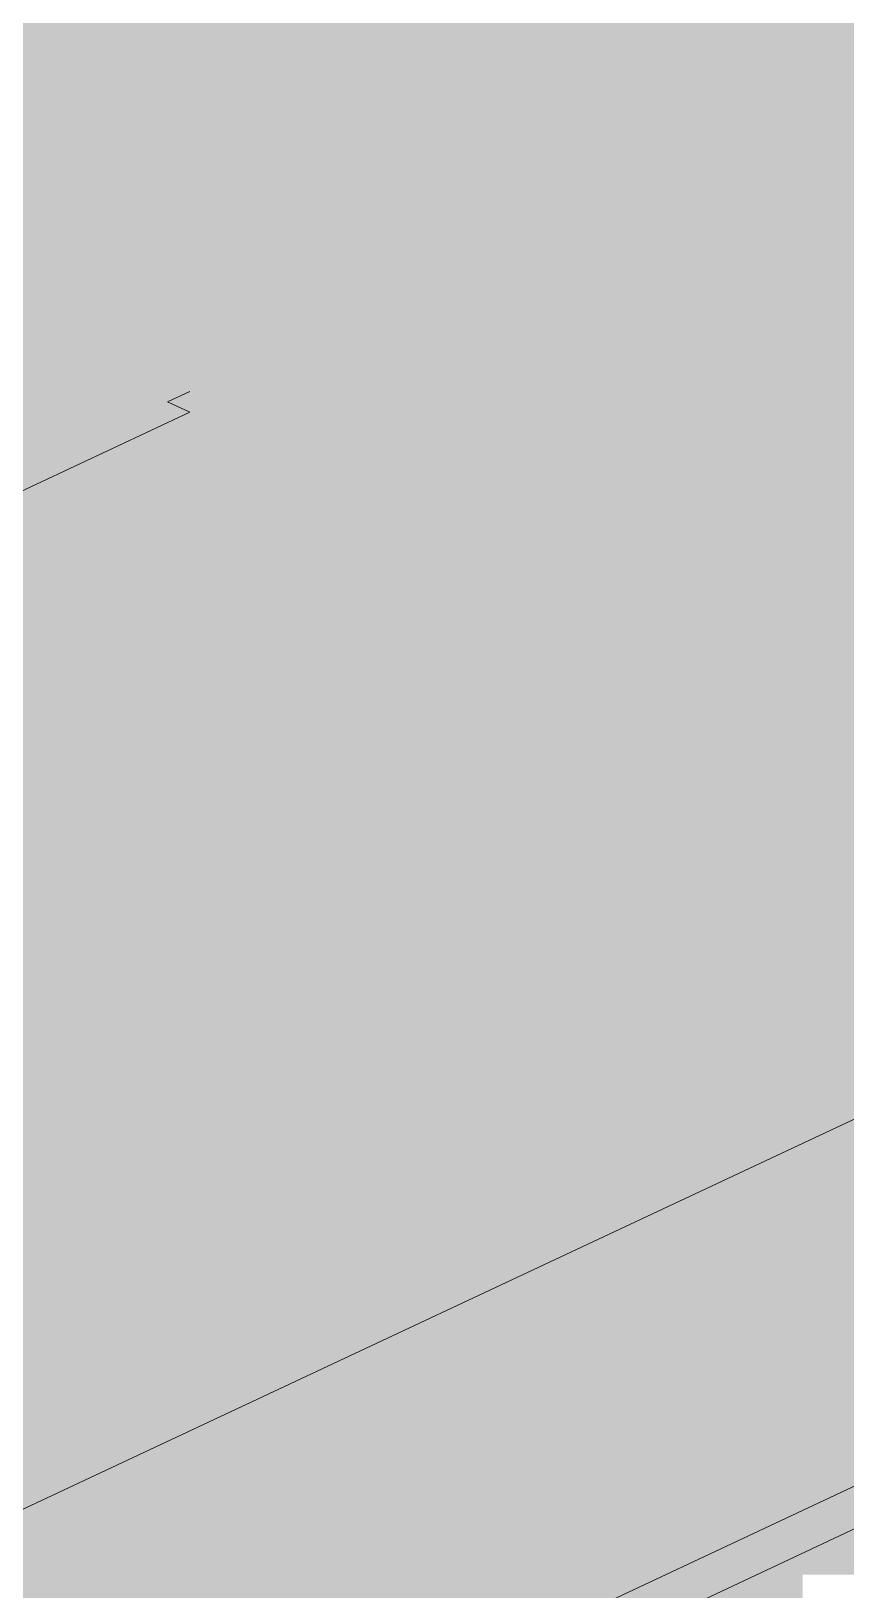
# Model space of a CAD drawing. Header units: millimetres. Extents: x 5 to 1315, y 5 to 292.
# Drawn here: x 1219.93 to 1222.525, y 85.265 to 90.233 of the extents above; entities that cross this region are included whole.
import ezdxf

# ---------------------------------------------------------------- set-up
doc = ezdxf.new("R2010")
doc.units = ezdxf.units.MM
doc.layers.add('EXISTING', color=7, linetype='Continuous')
doc.layers.add('IMAGES', color=7, linetype='Continuous')

# ---------------------------------------------------------------- blocks, each defined once
blk = doc.blocks.new('SHEET_03')
at = {"layer": 'EXISTING', "color": 250, "lineweight": 9}
for p, q in [((263.2288, 58.9151), (329.7311, 90.136)), ((320.4349, 89.0852), (320.3646, 89.0522)), ((320.3646, 89.0522), (320.4349, 89.0192)), ((310.9569, 84.5696), (320.4349, 89.0192)), ((329.7311, 88.9664), (263.2288, 57.7455)), ((320.0524, 84.4225), (323.4868, 86.0349)), ((323.4868, 85.8984), (320.0524, 84.2861))]:
    blk.add_line(p, q, dxfattribs=at)
at = {"layer": 'IMAGES', "color": 7}
for points in [[(318.2436, 90.2302), (324.1218, 90.2302), (318.2436, 90.3266), (324.1218, 90.3266)], [(318.4364, 90.1338), (324.3145, 90.1338), (318.4364, 90.2302), (324.3145, 90.2302)], [(318.7255, 90.0374), (324.7, 90.0374), (318.7255, 90.1338), (324.7, 90.1338)], [(318.9182, 89.941), (324.7964, 89.941), (318.9182, 90.0374), (324.7964, 90.0374)], [(319.1109, 89.8446), (324.8927, 89.8446), (319.1109, 89.941), (324.8927, 89.941)], [(319.4, 89.7482), (325.3745, 89.7482), (319.4, 89.8446), (325.3745, 89.8446)], [(319.4964, 89.6518), (325.4709, 89.6518), (319.4964, 89.7482), (325.4709, 89.7482)], [(319.7855, 89.5554), (325.9527, 89.5554), (319.7855, 89.6518), (325.9527, 89.6518)], [(319.8818, 89.4589), (325.8564, 89.4589), (319.8818, 89.5554), (325.8564, 89.5554)], [(319.8818, 89.3625), (320.0745, 89.3625), (319.8818, 89.4589), (320.0745, 89.4589)], [(320.0745, 89.3625), (320.1709, 89.3625), (320.0745, 89.4589), (320.1709, 89.4589)], [(320.1709, 89.3625), (325.9527, 89.3625), (320.1709, 89.4589), (325.9527, 89.4589)], [(319.8818, 89.2661), (319.9782, 89.2661), (319.8818, 89.3625), (319.9782, 89.3625)], [(319.9782, 89.2661), (320.0745, 89.2661), (319.9782, 89.3625), (320.0745, 89.3625)], [(320.0745, 89.2661), (320.1709, 89.2661), (320.0745, 89.3625), (320.1709, 89.3625)], [(320.1709, 89.2661), (320.2673, 89.2661), (320.1709, 89.3625), (320.2673, 89.3625)], [(320.2673, 89.2661), (325.8564, 89.2661), (320.2673, 89.3625), (325.8564, 89.3625)], [(319.7855, 89.1697), (320.0745, 89.1697), (319.7855, 89.2661), (320.0745, 89.2661)], [(320.0745, 89.1697), (320.1709, 89.1697), (320.0745, 89.2661), (320.1709, 89.2661)], [(320.1709, 89.1697), (320.2673, 89.1697), (320.1709, 89.2661), (320.2673, 89.2661)], [(320.2673, 89.1697), (320.46, 89.1697), (320.2673, 89.2661), (320.46, 89.2661)], [(320.46, 89.1697), (320.5564, 89.1697), (320.46, 89.2661), (320.5564, 89.2661)], [(320.5564, 89.1697), (325.76, 89.1697), (320.5564, 89.2661), (325.76, 89.2661)], [(319.8818, 89.0733), (319.9782, 89.0733), (319.8818, 89.1697), (319.9782, 89.1697)], [(319.9782, 89.0733), (320.0745, 89.0733), (319.9782, 89.1697), (320.0745, 89.1697)], [(320.0745, 89.0733), (320.2673, 89.0733), (320.0745, 89.1697), (320.2673, 89.1697)], [(320.2673, 89.0733), (320.3636, 89.0733), (320.2673, 89.1697), (320.3636, 89.1697)], [(320.3636, 89.0733), (320.46, 89.0733), (320.3636, 89.1697), (320.46, 89.1697)], [(320.46, 89.0733), (320.5564, 89.0733), (320.46, 89.1697), (320.5564, 89.1697)], [(320.5564, 89.0733), (320.6527, 89.0733), (320.5564, 89.1697), (320.6527, 89.1697)], [(320.6527, 89.0733), (325.3745, 89.0733), (320.6527, 89.1697), (325.3745, 89.1697)], [(319.8818, 88.9769), (319.9782, 88.9769), (319.8818, 89.0733), (319.9782, 89.0733)], [(319.9782, 88.9769), (320.0745, 88.9769), (319.9782, 89.0733), (320.0745, 89.0733)], [(320.0745, 88.9769), (320.46, 88.9769), (320.0745, 89.0733), (320.46, 89.0733)], [(320.46, 88.9769), (320.5564, 88.9769), (320.46, 89.0733), (320.5564, 89.0733)], [(320.5564, 88.9769), (320.6527, 88.9769), (320.5564, 89.0733), (320.6527, 89.0733)], [(320.6527, 88.9769), (325.2782, 88.9769), (320.6527, 89.0733), (325.2782, 89.0733)], [(319.8818, 88.8805), (319.9782, 88.8805), (319.8818, 88.9769), (319.9782, 88.9769)], [(319.9782, 88.8805), (320.0745, 88.8805), (319.9782, 88.9769), (320.0745, 88.9769)], [(320.0745, 88.8805), (320.3636, 88.8805), (320.0745, 88.9769), (320.3636, 88.9769)], [(320.3636, 88.8805), (320.46, 88.8805), (320.3636, 88.9769), (320.46, 88.9769)], [(320.46, 88.8805), (320.5564, 88.8805), (320.46, 88.9769), (320.5564, 88.9769)], [(320.5564, 88.8805), (320.6527, 88.8805), (320.5564, 88.9769), (320.6527, 88.9769)], [(320.6527, 88.8805), (325.1818, 88.8805), (320.6527, 88.9769), (325.1818, 88.9769)], [(319.8818, 88.7841), (320.0745, 88.7841), (319.8818, 88.8805), (320.0745, 88.8805)], [(320.0745, 88.7841), (320.1709, 88.7841), (320.0745, 88.8805), (320.1709, 88.8805)], [(320.1709, 88.7841), (320.2673, 88.7841), (320.1709, 88.8805), (320.2673, 88.8805)], [(320.2673, 88.7841), (320.3636, 88.7841), (320.2673, 88.8805), (320.3636, 88.8805)], [(320.3636, 88.7841), (320.46, 88.7841), (320.3636, 88.8805), (320.46, 88.8805)], [(320.46, 88.7841), (320.5564, 88.7841), (320.46, 88.8805), (320.5564, 88.8805)], [(320.5564, 88.7841), (320.8455, 88.7841), (320.5564, 88.8805), (320.8455, 88.8805)], [(320.8455, 88.7841), (320.9418, 88.7841), (320.8455, 88.8805), (320.9418, 88.8805)], [(320.9418, 88.7841), (321.0382, 88.7841), (320.9418, 88.8805), (321.0382, 88.8805)], [(321.0382, 88.7841), (324.7964, 88.7841), (321.0382, 88.8805), (324.7964, 88.8805)], [(319.6891, 88.6877), (319.9782, 88.6877), (319.6891, 88.7841), (319.9782, 88.7841)], [(319.9782, 88.6877), (320.0745, 88.6877), (319.9782, 88.7841), (320.0745, 88.7841)], [(320.0745, 88.6877), (320.1709, 88.6877), (320.0745, 88.7841), (320.1709, 88.7841)], [(320.1709, 88.6877), (320.3636, 88.6877), (320.1709, 88.7841), (320.3636, 88.7841)], [(320.3636, 88.6877), (320.7491, 88.6877), (320.3636, 88.7841), (320.7491, 88.7841)], [(320.7491, 88.6877), (320.8455, 88.6877), (320.7491, 88.7841), (320.8455, 88.7841)], [(320.8455, 88.6877), (320.9418, 88.6877), (320.8455, 88.7841), (320.9418, 88.7841)], [(320.9418, 88.6877), (321.0382, 88.6877), (320.9418, 88.7841), (321.0382, 88.7841)], [(321.0382, 88.6877), (321.1345, 88.6877), (321.0382, 88.7841), (321.1345, 88.7841)], [(321.1345, 88.6877), (324.5073, 88.6877), (321.1345, 88.7841), (324.5073, 88.7841)], [(319.8818, 88.5913), (319.9782, 88.5913), (319.8818, 88.6877), (319.9782, 88.6877)], [(319.9782, 88.5913), (320.0745, 88.5913), (319.9782, 88.6877), (320.0745, 88.6877)], [(320.0745, 88.5913), (320.1709, 88.5913), (320.0745, 88.6877), (320.1709, 88.6877)], [(320.1709, 88.5913), (320.8455, 88.5913), (320.1709, 88.6877), (320.8455, 88.6877)], [(320.8455, 88.5913), (321.0382, 88.5913), (320.8455, 88.6877), (321.0382, 88.6877)], [(321.0382, 88.5913), (321.1345, 88.5913), (321.0382, 88.6877), (321.1345, 88.6877)], [(321.1345, 88.5913), (324.4109, 88.5913), (321.1345, 88.6877), (324.4109, 88.6877)], [(319.7855, 88.4949), (319.9782, 88.4949), (319.7855, 88.5913), (319.9782, 88.5913)], [(319.9782, 88.4949), (320.0745, 88.4949), (319.9782, 88.5913), (320.0745, 88.5913)], [(320.0745, 88.4949), (320.9418, 88.4949), (320.0745, 88.5913), (320.9418, 88.5913)], [(320.9418, 88.4949), (321.0382, 88.4949), (320.9418, 88.5913), (321.0382, 88.5913)], [(321.0382, 88.4949), (324.0255, 88.4949), (321.0382, 88.5913), (324.0255, 88.5913)], [(319.7855, 88.3985), (321.3273, 88.3985), (319.7855, 88.4949), (321.3273, 88.4949)], [(321.3273, 88.3985), (321.4236, 88.3985), (321.3273, 88.4949), (321.4236, 88.4949)], [(321.4236, 88.3985), (321.52, 88.3985), (321.4236, 88.4949), (321.52, 88.4949)], [(321.52, 88.3985), (321.6164, 88.3985), (321.52, 88.4949), (321.6164, 88.4949)], [(321.6164, 88.3985), (321.7127, 88.3985), (321.6164, 88.4949), (321.7127, 88.4949)], [(321.7127, 88.3985), (323.9291, 88.3985), (321.7127, 88.4949), (323.9291, 88.4949)], [(319.5927, 88.3021), (321.4236, 88.3021), (319.5927, 88.3985), (321.4236, 88.3985)], [(321.4236, 88.3021), (321.52, 88.3021), (321.4236, 88.3985), (321.52, 88.3985)], [(321.52, 88.3021), (323.64, 88.3021), (321.52, 88.3985), (323.64, 88.3985)], [(319.4, 88.2057), (322.0018, 88.2057), (319.4, 88.3021), (322.0018, 88.3021)], [(322.0018, 88.2057), (322.1945, 88.2057), (322.0018, 88.3021), (322.1945, 88.3021)], [(322.1945, 88.2057), (322.2909, 88.2057), (322.1945, 88.3021), (322.2909, 88.3021)], [(322.2909, 88.2057), (323.5436, 88.2057), (322.2909, 88.3021), (323.5436, 88.3021)], [(319.2073, 88.1093), (321.9055, 88.1093), (319.2073, 88.2057), (321.9055, 88.2057)], [(321.9055, 88.1093), (322.0018, 88.1093), (321.9055, 88.2057), (322.0018, 88.2057)], [(322.0018, 88.1093), (322.2909, 88.1093), (322.0018, 88.2057), (322.2909, 88.2057)], [(322.2909, 88.0129), (322.3873, 88.0129), (322.2909, 88.2057), (322.3873, 88.2057)], [(322.3873, 88.1093), (323.3509, 88.1093), (322.3873, 88.2057), (323.3509, 88.2057)], [(319.5927, 88.0129), (322.0018, 88.0129), (319.5927, 88.1093), (322.0018, 88.1093)], [(322.0018, 88.0129), (322.0982, 88.0129), (322.0018, 88.1093), (322.0982, 88.1093)], [(322.0982, 88.0129), (322.1945, 88.0129), (322.0982, 88.1093), (322.1945, 88.1093)], [(322.1945, 88.0129), (322.2909, 88.0129), (322.1945, 88.1093), (322.2909, 88.1093)], [(322.3873, 88.0129), (322.58, 88.0129), (322.3873, 88.1093), (322.58, 88.1093)], [(319.7855, 87.9165), (322.1945, 87.9165), (319.7855, 88.0129), (322.1945, 88.0129)], [(322.1945, 87.9165), (322.2909, 87.9165), (322.1945, 88.0129), (322.2909, 88.0129)], [(322.2909, 87.9165), (322.4836, 87.9165), (322.2909, 88.0129), (322.4836, 88.0129)], [(322.4836, 87.8201), (322.58, 87.8201), (322.4836, 88.0129), (322.58, 88.0129)], [(319.8818, 87.8201), (322.4836, 87.8201), (319.8818, 87.9165), (322.4836, 87.9165)], [(319.8818, 87.7237), (319.9782, 87.7237), (319.8818, 87.8201), (319.9782, 87.8201)], [(319.9782, 87.7237), (320.0745, 87.7237), (319.9782, 87.8201), (320.0745, 87.8201)], [(320.0745, 87.7237), (320.1709, 87.7237), (320.0745, 87.8201), (320.1709, 87.8201)], [(320.1709, 87.7237), (322.4836, 87.7237), (320.1709, 87.8201), (322.4836, 87.8201)], [(322.4836, 87.7237), (322.6764, 87.7237), (322.4836, 87.8201), (322.6764, 87.8201)], [(319.8818, 87.5309), (319.9782, 87.5309), (319.8818, 87.7237), (319.9782, 87.7237)], [(319.9782, 87.6273), (320.1709, 87.6273), (319.9782, 87.7237), (320.1709, 87.7237)], [(320.1709, 87.6273), (320.2673, 87.6273), (320.1709, 87.7237), (320.2673, 87.7237)], [(320.2673, 87.6273), (322.3873, 87.6273), (320.2673, 87.7237), (322.3873, 87.7237)], [(322.3873, 87.6273), (322.4836, 87.6273), (322.3873, 87.7237), (322.4836, 87.7237)], [(322.4836, 87.6273), (322.58, 87.6273), (322.4836, 87.7237), (322.58, 87.7237)], [(319.9782, 87.5309), (320.0745, 87.5309), (319.9782, 87.6273), (320.0745, 87.6273)], [(320.0745, 87.5309), (320.1709, 87.5309), (320.0745, 87.6273), (320.1709, 87.6273)], [(320.1709, 87.5309), (320.2673, 87.5309), (320.1709, 87.6273), (320.2673, 87.6273)], [(320.2673, 87.5309), (322.1945, 87.5309), (320.2673, 87.6273), (322.1945, 87.6273)], [(322.1945, 87.5309), (322.2909, 87.5309), (322.1945, 87.6273), (322.2909, 87.6273)], [(322.2909, 87.5309), (322.3873, 87.5309), (322.2909, 87.6273), (322.3873, 87.6273)], [(322.3873, 87.5309), (322.4836, 87.5309), (322.3873, 87.6273), (322.4836, 87.6273)], [(322.4836, 87.5309), (322.58, 87.5309), (322.4836, 87.6273), (322.58, 87.6273)], [(317.7618, 87.4345), (319.9782, 87.4345), (317.7618, 87.5309), (319.9782, 87.5309)], [(319.9782, 87.4345), (320.0745, 87.4345), (319.9782, 87.5309), (320.0745, 87.5309)], [(320.0745, 87.4345), (320.1709, 87.4345), (320.0745, 87.5309), (320.1709, 87.5309)], [(320.1709, 87.4345), (320.2673, 87.4345), (320.1709, 87.5309), (320.2673, 87.5309)], [(320.2673, 87.4345), (320.6527, 87.4345), (320.2673, 87.5309), (320.6527, 87.5309)], [(320.6527, 87.4345), (320.7491, 87.4345), (320.6527, 87.5309), (320.7491, 87.5309)], [(320.7491, 87.4345), (322.0018, 87.4345), (320.7491, 87.5309), (322.0018, 87.5309)], [(322.0018, 87.4345), (322.0982, 87.4345), (322.0018, 87.5309), (322.0982, 87.5309)], [(322.0982, 87.4345), (322.1945, 87.4345), (322.0982, 87.5309), (322.1945, 87.5309)], [(322.1945, 87.4345), (322.2909, 87.4345), (322.1945, 87.5309), (322.2909, 87.5309)], [(322.2909, 87.4345), (322.3873, 87.4345), (322.2909, 87.5309), (322.3873, 87.5309)], [(322.3873, 87.4345), (322.4836, 87.4345), (322.3873, 87.5309), (322.4836, 87.5309)], [(322.4836, 87.4345), (322.58, 87.4345), (322.4836, 87.5309), (322.58, 87.5309)], [(317.4727, 87.3381), (320.5564, 87.3381), (317.4727, 87.4345), (320.5564, 87.4345)], [(320.5564, 87.3381), (320.6527, 87.3381), (320.5564, 87.4345), (320.6527, 87.4345)], [(320.6527, 87.3381), (320.7491, 87.3381), (320.6527, 87.4345), (320.7491, 87.4345)], [(320.7491, 87.3381), (320.9418, 87.3381), (320.7491, 87.4345), (320.9418, 87.4345)], [(320.9418, 87.3381), (321.7127, 87.3381), (320.9418, 87.4345), (321.7127, 87.4345)], [(321.7127, 87.3381), (321.9055, 87.3381), (321.7127, 87.4345), (321.9055, 87.4345)], [(321.9055, 87.3381), (322.0982, 87.3381), (321.9055, 87.4345), (322.0982, 87.4345)], [(322.0982, 87.3381), (322.1945, 87.3381), (322.0982, 87.4345), (322.1945, 87.4345)], [(322.1945, 87.3381), (322.2909, 87.3381), (322.1945, 87.4345), (322.2909, 87.4345)], [(322.2909, 87.3381), (323.5436, 87.3381), (322.2909, 87.4345), (323.5436, 87.4345)], [(317.3764, 87.2417), (320.5564, 87.2417), (317.3764, 87.3381), (320.5564, 87.3381)], [(320.5564, 87.2417), (320.7491, 87.2417), (320.5564, 87.3381), (320.7491, 87.3381)], [(320.7491, 87.2417), (320.8455, 87.2417), (320.7491, 87.3381), (320.8455, 87.3381)], [(320.8455, 87.2417), (320.9418, 87.2417), (320.8455, 87.3381), (320.9418, 87.3381)], [(320.9418, 87.2417), (321.0382, 87.2417), (320.9418, 87.3381), (321.0382, 87.3381)], [(321.0382, 87.2417), (321.52, 87.2417), (321.0382, 87.3381), (321.52, 87.3381)], [(321.52, 87.2417), (321.6164, 87.2417), (321.52, 87.3381), (321.6164, 87.3381)], [(321.6164, 87.2417), (321.7127, 87.2417), (321.6164, 87.3381), (321.7127, 87.3381)], [(321.7127, 87.2417), (321.8091, 87.2417), (321.7127, 87.3381), (321.8091, 87.3381)], [(321.8091, 87.2417), (321.9055, 87.2417), (321.8091, 87.3381), (321.9055, 87.3381)], [(321.9055, 87.2417), (322.0018, 87.2417), (321.9055, 87.3381), (322.0018, 87.3381)], [(322.0018, 87.2417), (322.0982, 87.2417), (322.0018, 87.3381), (322.0982, 87.3381)], [(322.0982, 87.2417), (323.3509, 87.2417), (322.0982, 87.3381), (323.3509, 87.3381)], [(317.0873, 87.1453), (320.7491, 87.1453), (317.0873, 87.2417), (320.7491, 87.2417)], [(320.7491, 87.1453), (320.8455, 87.1453), (320.7491, 87.2417), (320.8455, 87.2417)], [(320.8455, 87.1453), (320.9418, 87.1453), (320.8455, 87.2417), (320.9418, 87.2417)], [(320.9418, 87.1453), (321.2309, 87.1453), (320.9418, 87.2417), (321.2309, 87.2417)], [(321.2309, 87.1453), (321.3273, 87.1453), (321.2309, 87.2417), (321.3273, 87.2417)], [(321.3273, 87.1453), (321.52, 87.1453), (321.3273, 87.2417), (321.52, 87.2417)], [(321.52, 87.1453), (321.6164, 87.1453), (321.52, 87.2417), (321.6164, 87.2417)], [(321.6164, 87.1453), (321.7127, 87.1453), (321.6164, 87.2417), (321.7127, 87.2417)], [(321.7127, 87.1453), (321.8091, 87.1453), (321.7127, 87.2417), (321.8091, 87.2417)], [(321.8091, 87.1453), (321.9055, 87.1453), (321.8091, 87.2417), (321.9055, 87.2417)], [(321.9055, 87.1453), (323.1582, 87.1453), (321.9055, 87.2417), (323.1582, 87.2417)], [(316.8945, 87.0489), (321.0382, 87.0489), (316.8945, 87.1453), (321.0382, 87.1453)], [(321.0382, 87.0489), (321.1345, 87.0489), (321.0382, 87.1453), (321.1345, 87.1453)], [(321.1345, 87.0489), (321.2309, 87.0489), (321.1345, 87.1453), (321.2309, 87.1453)], [(321.2309, 87.0489), (321.3273, 87.0489), (321.2309, 87.1453), (321.3273, 87.1453)], [(321.3273, 87.0489), (321.4236, 87.0489), (321.3273, 87.1453), (321.4236, 87.1453)], [(321.4236, 87.0489), (321.52, 87.0489), (321.4236, 87.1453), (321.52, 87.1453)], [(321.52, 87.0489), (321.7127, 87.0489), (321.52, 87.1453), (321.7127, 87.1453)], [(321.7127, 87.0489), (322.9655, 87.0489), (321.7127, 87.1453), (322.9655, 87.1453)], [(316.7982, 86.9525), (321.0382, 86.9525), (316.7982, 87.0489), (321.0382, 87.0489)], [(321.0382, 86.9525), (321.1345, 86.9525), (321.0382, 87.0489), (321.1345, 87.0489)], [(321.1345, 86.9525), (321.3273, 86.9525), (321.1345, 87.0489), (321.3273, 87.0489)], [(321.3273, 86.9525), (321.4236, 86.9525), (321.3273, 87.0489), (321.4236, 87.0489)], [(321.4236, 86.9525), (321.52, 86.9525), (321.4236, 87.0489), (321.52, 87.0489)], [(321.52, 86.9525), (322.6764, 86.9525), (321.52, 87.0489), (322.6764, 87.0489)], [(316.5091, 86.8561), (320.6527, 86.8561), (316.5091, 86.9525), (320.6527, 86.9525)], [(320.6527, 86.8561), (320.7491, 86.8561), (320.6527, 86.9525), (320.7491, 86.9525)], [(320.7491, 86.8561), (320.8455, 86.8561), (320.7491, 86.9525), (320.8455, 86.9525)], [(320.8455, 86.8561), (320.9418, 86.8561), (320.8455, 86.9525), (320.9418, 86.9525)], [(320.9418, 86.8561), (321.1345, 86.8561), (320.9418, 86.9525), (321.1345, 86.9525)], [(321.1345, 86.8561), (321.2309, 86.8561), (321.1345, 86.9525), (321.2309, 86.9525)], [(321.2309, 86.8561), (321.3273, 86.8561), (321.2309, 86.9525), (321.3273, 86.9525)], [(321.3273, 86.8561), (321.4236, 86.8561), (321.3273, 86.9525), (321.4236, 86.9525)], [(321.4236, 86.8561), (322.58, 86.8561), (321.4236, 86.9525), (322.58, 86.9525)], [(316.3164, 86.7597), (320.46, 86.7597), (316.3164, 86.8561), (320.46, 86.8561)], [(320.46, 86.7597), (320.5564, 86.7597), (320.46, 86.8561), (320.5564, 86.8561)], [(320.5564, 86.7597), (320.6527, 86.7597), (320.5564, 86.8561), (320.6527, 86.8561)], [(320.6527, 86.7597), (320.7491, 86.7597), (320.6527, 86.8561), (320.7491, 86.8561)], [(320.7491, 86.7597), (320.8455, 86.7597), (320.7491, 86.8561), (320.8455, 86.8561)], [(320.8455, 86.7597), (320.9418, 86.7597), (320.8455, 86.8561), (320.9418, 86.8561)], [(320.9418, 86.7597), (321.0382, 86.7597), (320.9418, 86.8561), (321.0382, 86.8561)], [(321.0382, 86.7597), (321.2309, 86.7597), (321.0382, 86.8561), (321.2309, 86.8561)], [(321.2309, 86.7597), (322.2909, 86.7597), (321.2309, 86.8561), (322.2909, 86.8561)], [(322.2909, 86.7597), (322.3873, 86.7597), (322.2909, 86.8561), (322.3873, 86.8561)], [(322.3873, 86.7597), (322.4836, 86.7597), (322.3873, 86.8561), (322.4836, 86.8561)], [(322.4836, 86.7597), (322.58, 86.7597), (322.4836, 86.8561), (322.58, 86.8561)], [(316.0273, 86.6633), (320.3636, 86.6633), (316.0273, 86.7597), (320.3636, 86.7597)], [(320.3636, 86.6633), (320.46, 86.6633), (320.3636, 86.7597), (320.46, 86.7597)], [(320.46, 86.6633), (320.6527, 86.6633), (320.46, 86.7597), (320.6527, 86.7597)], [(320.6527, 86.6633), (320.7491, 86.6633), (320.6527, 86.7597), (320.7491, 86.7597)], [(320.7491, 86.6633), (320.8455, 86.6633), (320.7491, 86.7597), (320.8455, 86.7597)], [(320.8455, 86.6633), (322.0982, 86.6633), (320.8455, 86.7597), (322.0982, 86.7597)], [(322.0982, 86.6633), (322.1945, 86.6633), (322.0982, 86.7597), (322.1945, 86.7597)], [(322.1945, 86.6633), (322.2909, 86.6633), (322.1945, 86.7597), (322.2909, 86.7597)], [(322.2909, 86.6633), (322.3873, 86.6633), (322.2909, 86.7597), (322.3873, 86.7597)], [(322.3873, 86.6633), (322.4836, 86.6633), (322.3873, 86.7597), (322.4836, 86.7597)], [(322.4836, 86.6633), (322.58, 86.6633), (322.4836, 86.7597), (322.58, 86.7597)], [(315.9309, 86.5669), (320.0745, 86.5669), (315.9309, 86.6633), (320.0745, 86.6633)], [(320.0745, 86.5669), (320.1709, 86.5669), (320.0745, 86.6633), (320.1709, 86.6633)], [(320.1709, 86.5669), (320.2673, 86.5669), (320.1709, 86.6633), (320.2673, 86.6633)], [(320.2673, 86.5669), (320.3636, 86.5669), (320.2673, 86.6633), (320.3636, 86.6633)], [(320.3636, 86.5669), (320.6527, 86.5669), (320.3636, 86.6633), (320.6527, 86.6633)], [(320.6527, 86.5669), (320.7491, 86.5669), (320.6527, 86.6633), (320.7491, 86.6633)], [(320.7491, 86.5669), (322.0018, 86.5669), (320.7491, 86.6633), (322.0018, 86.6633)], [(322.0018, 86.5669), (322.0982, 86.5669), (322.0018, 86.6633), (322.0982, 86.6633)], [(322.0982, 86.5669), (322.1945, 86.5669), (322.0982, 86.6633), (322.1945, 86.6633)], [(322.1945, 86.4705), (322.2909, 86.4705), (322.1945, 86.6633), (322.2909, 86.6633)], [(322.2909, 86.5669), (322.4836, 86.5669), (322.2909, 86.6633), (322.4836, 86.6633)], [(322.4836, 86.5669), (322.58, 86.5669), (322.4836, 86.6633), (322.58, 86.6633)], [(315.8345, 86.4705), (319.9782, 86.4705), (315.8345, 86.5669), (319.9782, 86.5669)], [(319.9782, 86.4705), (320.0745, 86.4705), (319.9782, 86.5669), (320.0745, 86.5669)], [(320.0745, 86.4705), (320.1709, 86.4705), (320.0745, 86.5669), (320.1709, 86.5669)], [(320.1709, 86.4705), (320.2673, 86.4705), (320.1709, 86.5669), (320.2673, 86.5669)], [(320.2673, 86.4705), (320.3636, 86.4705), (320.2673, 86.5669), (320.3636, 86.5669)], [(320.3636, 86.4705), (321.7127, 86.4705), (320.3636, 86.5669), (321.7127, 86.5669)], [(321.7127, 86.4705), (321.8091, 86.4705), (321.7127, 86.5669), (321.8091, 86.5669)], [(321.8091, 86.4705), (321.9055, 86.4705), (321.8091, 86.5669), (321.9055, 86.5669)], [(321.9055, 86.4705), (322.0018, 86.4705), (321.9055, 86.5669), (322.0018, 86.5669)], [(322.0018, 86.4705), (322.0982, 86.4705), (322.0018, 86.5669), (322.0982, 86.5669)], [(322.0982, 86.4705), (322.1945, 86.4705), (322.0982, 86.5669), (322.1945, 86.5669)], [(322.2909, 86.4705), (322.4836, 86.4705), (322.2909, 86.5669), (322.4836, 86.5669)], [(322.4836, 86.4705), (324.2182, 86.4705), (322.4836, 86.5669), (324.2182, 86.5669)], [(319.7855, 86.3741), (319.9782, 86.3741), (319.7855, 86.4705), (319.9782, 86.4705)], [(319.9782, 86.3741), (320.0745, 86.3741), (319.9782, 86.4705), (320.0745, 86.4705)], [(320.0745, 86.3741), (320.1709, 86.3741), (320.0745, 86.4705), (320.1709, 86.4705)], [(320.1709, 86.3741), (320.2673, 86.3741), (320.1709, 86.4705), (320.2673, 86.4705)], [(320.2673, 86.3741), (321.52, 86.3741), (320.2673, 86.4705), (321.52, 86.4705)], [(321.52, 86.3741), (321.7127, 86.3741), (321.52, 86.4705), (321.7127, 86.4705)], [(321.7127, 86.3741), (321.8091, 86.3741), (321.7127, 86.4705), (321.8091, 86.4705)], [(321.8091, 86.3741), (321.9055, 86.3741), (321.8091, 86.4705), (321.9055, 86.4705)], [(321.9055, 86.3741), (322.0018, 86.3741), (321.9055, 86.4705), (322.0018, 86.4705)], [(322.0018, 86.3741), (322.1945, 86.3741), (322.0018, 86.4705), (322.1945, 86.4705)], [(322.1945, 86.3741), (322.2909, 86.3741), (322.1945, 86.4705), (322.2909, 86.4705)], [(322.2909, 86.3741), (324.0255, 86.3741), (322.2909, 86.4705), (324.0255, 86.4705)], [(319.8818, 86.2777), (320.1709, 86.2777), (319.8818, 86.3741), (320.1709, 86.3741)], [(320.1709, 86.2777), (321.2309, 86.2777), (320.1709, 86.3741), (321.2309, 86.3741)], [(321.2309, 86.2777), (321.3273, 86.2777), (321.2309, 86.3741), (321.3273, 86.3741)], [(321.3273, 86.2777), (321.52, 86.2777), (321.3273, 86.3741), (321.52, 86.3741)], [(321.52, 86.2777), (321.9055, 86.2777), (321.52, 86.3741), (321.9055, 86.3741)], [(321.9055, 86.2777), (322.0018, 86.2777), (321.9055, 86.3741), (322.0018, 86.3741)], [(322.0018, 86.2777), (323.8327, 86.2777), (322.0018, 86.3741), (323.8327, 86.3741)], [(319.7855, 86.1813), (321.0382, 86.1813), (319.7855, 86.2777), (321.0382, 86.2777)], [(321.0382, 86.1813), (321.1345, 86.1813), (321.0382, 86.2777), (321.1345, 86.2777)], [(321.1345, 86.1813), (321.2309, 86.1813), (321.1345, 86.2777), (321.2309, 86.2777)], [(321.2309, 86.1813), (321.3273, 86.1813), (321.2309, 86.2777), (321.3273, 86.2777)], [(321.3273, 86.1813), (321.4236, 86.1813), (321.3273, 86.2777), (321.4236, 86.2777)], [(321.4236, 86.1813), (321.52, 86.1813), (321.4236, 86.2777), (321.52, 86.2777)], [(321.52, 86.1813), (321.6164, 86.1813), (321.52, 86.2777), (321.6164, 86.2777)], [(321.6164, 86.1813), (321.7127, 86.1813), (321.6164, 86.2777), (321.7127, 86.2777)], [(321.7127, 86.1813), (321.8091, 86.1813), (321.7127, 86.2777), (321.8091, 86.2777)], [(321.8091, 86.1813), (321.9055, 86.1813), (321.8091, 86.2777), (321.9055, 86.2777)], [(321.9055, 86.1813), (323.64, 86.1813), (321.9055, 86.2777), (323.64, 86.2777)], [(319.5927, 86.0849), (320.8455, 86.0849), (319.5927, 86.1813), (320.8455, 86.1813)], [(320.8455, 86.0849), (320.9418, 86.0849), (320.8455, 86.1813), (320.9418, 86.1813)], [(320.9418, 86.0849), (321.0382, 86.0849), (320.9418, 86.1813), (321.0382, 86.1813)], [(321.0382, 86.0849), (321.1345, 86.0849), (321.0382, 86.1813), (321.1345, 86.1813)], [(321.1345, 85.9885), (321.2309, 85.9885), (321.1345, 86.1813), (321.2309, 86.1813)], [(321.2309, 86.0849), (321.3273, 86.0849), (321.2309, 86.1813), (321.3273, 86.1813)], [(321.3273, 86.0849), (321.4236, 86.0849), (321.3273, 86.1813), (321.4236, 86.1813)], [(321.4236, 86.0849), (321.52, 86.0849), (321.4236, 86.1813), (321.52, 86.1813)], [(321.52, 86.0849), (321.7127, 86.0849), (321.52, 86.1813), (321.7127, 86.1813)], [(321.7127, 86.0849), (323.4473, 86.0849), (321.7127, 86.1813), (323.4473, 86.1813)], [(319.4964, 85.9885), (320.6527, 85.9885), (319.4964, 86.0849), (320.6527, 86.0849)], [(320.6527, 85.9885), (320.7491, 85.9885), (320.6527, 86.0849), (320.7491, 86.0849)], [(320.7491, 85.9885), (320.8455, 85.9885), (320.7491, 86.0849), (320.8455, 86.0849)], [(320.8455, 85.9885), (320.9418, 85.9885), (320.8455, 86.0849), (320.9418, 86.0849)], [(320.9418, 85.9885), (321.0382, 85.9885), (320.9418, 86.0849), (321.0382, 86.0849)], [(321.0382, 85.9885), (321.1345, 85.9885), (321.0382, 86.0849), (321.1345, 86.0849)], [(321.2309, 85.9885), (321.3273, 85.9885), (321.2309, 86.0849), (321.3273, 86.0849)], [(321.3273, 85.9885), (321.52, 85.9885), (321.3273, 86.0849), (321.52, 86.0849)], [(321.52, 85.9885), (323.1582, 85.9885), (321.52, 86.0849), (323.1582, 86.0849)], [(319.2073, 85.8921), (320.46, 85.8921), (319.2073, 85.9885), (320.46, 85.9885)], [(320.46, 85.8921), (320.5564, 85.8921), (320.46, 85.9885), (320.5564, 85.9885)], [(320.5564, 85.8921), (320.6527, 85.8921), (320.5564, 85.9885), (320.6527, 85.9885)], [(320.6527, 85.8921), (320.7491, 85.8921), (320.6527, 85.9885), (320.7491, 85.9885)], [(320.7491, 85.8921), (320.8455, 85.8921), (320.7491, 85.9885), (320.8455, 85.9885)], [(320.8455, 85.8921), (320.9418, 85.8921), (320.8455, 85.9885), (320.9418, 85.9885)], [(320.9418, 85.8921), (321.0382, 85.8921), (320.9418, 85.9885), (321.0382, 85.9885)], [(321.0382, 85.8921), (321.1345, 85.8921), (321.0382, 85.9885), (321.1345, 85.9885)], [(321.1345, 85.8921), (321.3273, 85.8921), (321.1345, 85.9885), (321.3273, 85.9885)], [(321.3273, 85.8921), (323.0618, 85.8921), (321.3273, 85.9885), (323.0618, 85.9885)], [(319.0145, 85.7957), (320.2673, 85.7957), (319.0145, 85.8921), (320.2673, 85.8921)], [(320.2673, 85.7957), (320.3636, 85.7957), (320.2673, 85.8921), (320.3636, 85.8921)], [(320.3636, 85.7957), (320.46, 85.7957), (320.3636, 85.8921), (320.46, 85.8921)], [(320.46, 85.7957), (320.5564, 85.7957), (320.46, 85.8921), (320.5564, 85.8921)], [(320.5564, 85.6993), (320.6527, 85.6993), (320.5564, 85.8921), (320.6527, 85.8921)], [(320.6527, 85.7957), (320.7491, 85.7957), (320.6527, 85.8921), (320.7491, 85.8921)], [(320.7491, 85.7957), (320.8455, 85.7957), (320.7491, 85.8921), (320.8455, 85.8921)], [(320.8455, 85.7957), (320.9418, 85.7957), (320.8455, 85.8921), (320.9418, 85.8921)], [(320.9418, 85.7957), (321.0382, 85.7957), (320.9418, 85.8921), (321.0382, 85.8921)], [(321.0382, 85.7957), (322.7727, 85.7957), (321.0382, 85.8921), (322.7727, 85.8921)], [(318.9182, 85.6993), (320.0745, 85.6993), (318.9182, 85.7957), (320.0745, 85.7957)], [(320.0745, 85.6993), (320.1709, 85.6993), (320.0745, 85.7957), (320.1709, 85.7957)], [(320.1709, 85.6993), (320.2673, 85.6993), (320.1709, 85.7957), (320.2673, 85.7957)], [(320.2673, 85.6993), (320.3636, 85.6993), (320.2673, 85.7957), (320.3636, 85.7957)], [(320.3636, 85.6993), (320.5564, 85.6993), (320.3636, 85.7957), (320.5564, 85.7957)], [(320.6527, 85.6993), (320.7491, 85.6993), (320.6527, 85.7957), (320.7491, 85.7957)], [(320.7491, 85.6993), (320.8455, 85.6993), (320.7491, 85.7957), (320.8455, 85.7957)], [(320.8455, 85.6993), (322.58, 85.6993), (320.8455, 85.7957), (322.58, 85.7957)], [(319.8818, 85.6029), (319.9782, 85.6029), (319.8818, 85.6993), (319.9782, 85.6993)], [(319.9782, 85.6029), (320.0745, 85.6029), (319.9782, 85.6993), (320.0745, 85.6993)], [(320.0745, 85.6029), (320.1709, 85.6029), (320.0745, 85.6993), (320.1709, 85.6993)], [(320.1709, 85.6029), (320.46, 85.6029), (320.1709, 85.6993), (320.46, 85.6993)], [(320.46, 85.6029), (320.6527, 85.6029), (320.46, 85.6993), (320.6527, 85.6993)], [(320.6527, 85.6029), (322.3873, 85.6029), (320.6527, 85.6993), (322.3873, 85.6993)], [(322.3873, 85.6029), (322.58, 85.6029), (322.3873, 85.6993), (322.58, 85.6993)], [(319.8818, 85.5065), (319.9782, 85.5065), (319.8818, 85.6029), (319.9782, 85.6029)], [(319.9782, 85.5065), (320.0745, 85.5065), (319.9782, 85.6029), (320.0745, 85.6029)], [(320.0745, 85.5065), (320.1709, 85.5065), (320.0745, 85.6029), (320.1709, 85.6029)], [(320.1709, 85.5065), (320.2673, 85.5065), (320.1709, 85.6029), (320.2673, 85.6029)], [(320.2673, 85.5065), (320.3636, 85.5065), (320.2673, 85.6029), (320.3636, 85.6029)], [(320.3636, 85.5065), (320.46, 85.5065), (320.3636, 85.6029), (320.46, 85.6029)], [(320.46, 85.5065), (322.1945, 85.5065), (320.46, 85.6029), (322.1945, 85.6029)], [(322.1945, 85.5065), (322.2909, 85.5065), (322.1945, 85.6029), (322.2909, 85.6029)], [(322.2909, 85.5065), (322.3873, 85.5065), (322.2909, 85.6029), (322.3873, 85.6029)], [(322.3873, 85.5065), (322.4836, 85.5065), (322.3873, 85.6029), (322.4836, 85.6029)], [(322.4836, 85.5065), (322.58, 85.5065), (322.4836, 85.6029), (322.58, 85.6029)], [(319.8818, 85.4101), (319.9782, 85.4101), (319.8818, 85.5065), (319.9782, 85.5065)], [(319.9782, 85.4101), (320.1709, 85.4101), (319.9782, 85.5065), (320.1709, 85.5065)], [(320.1709, 85.4101), (320.2673, 85.4101), (320.1709, 85.5065), (320.2673, 85.5065)], [(320.2673, 85.4101), (322.0018, 85.4101), (320.2673, 85.5065), (322.0018, 85.5065)], [(322.0018, 85.4101), (322.1945, 85.4101), (322.0018, 85.5065), (322.1945, 85.5065)], [(322.1945, 85.4101), (322.2909, 85.4101), (322.1945, 85.5065), (322.2909, 85.5065)], [(322.2909, 85.4101), (322.3873, 85.4101), (322.2909, 85.5065), (322.3873, 85.5065)], [(322.3873, 85.4101), (322.6764, 85.4101), (322.3873, 85.5065), (322.6764, 85.5065)], [(319.8818, 85.3137), (319.9782, 85.3137), (319.8818, 85.4101), (319.9782, 85.4101)], [(319.9782, 85.3137), (321.7127, 85.3137), (319.9782, 85.4101), (321.7127, 85.4101)], [(321.7127, 85.3137), (321.9055, 85.3137), (321.7127, 85.4101), (321.9055, 85.4101)], [(321.9055, 85.3137), (322.0018, 85.3137), (321.9055, 85.4101), (322.0018, 85.4101)], [(322.0018, 85.3137), (322.0982, 85.3137), (322.0018, 85.4101), (322.0982, 85.4101)], [(322.0982, 85.3137), (322.1945, 85.3137), (322.0982, 85.4101), (322.1945, 85.4101)], [(322.1945, 85.3137), (322.2909, 85.3137), (322.1945, 85.4101), (322.2909, 85.4101)], [(322.2909, 85.3137), (322.4836, 85.3137), (322.2909, 85.4101), (322.4836, 85.4101)], [(322.4836, 85.3137), (322.58, 85.3137), (322.4836, 85.4101), (322.58, 85.4101)], [(319.8818, 85.2173), (321.6164, 85.2173), (319.8818, 85.3137), (321.6164, 85.3137)], [(321.6164, 85.2173), (321.7127, 85.2173), (321.6164, 85.3137), (321.7127, 85.3137)], [(321.7127, 85.2173), (321.8091, 85.2173), (321.7127, 85.3137), (321.8091, 85.3137)], [(321.8091, 85.2173), (321.9055, 85.2173), (321.8091, 85.3137), (321.9055, 85.3137)], [(321.9055, 85.2173), (322.1945, 85.2173), (321.9055, 85.3137), (322.1945, 85.3137)], [(322.1945, 85.2173), (322.2909, 85.2173), (322.1945, 85.3137), (322.2909, 85.3137)], [(322.2909, 85.2173), (322.3873, 85.2173), (322.2909, 85.3137), (322.3873, 85.3137)]]:
    blk.add_solid(points, dxfattribs=at)

msp = doc.modelspace()

# ---------------------------------------------------------------- block references
msp.add_blockref('SHEET_03', (900, 0))

doc.saveas('drawing.dxf')
